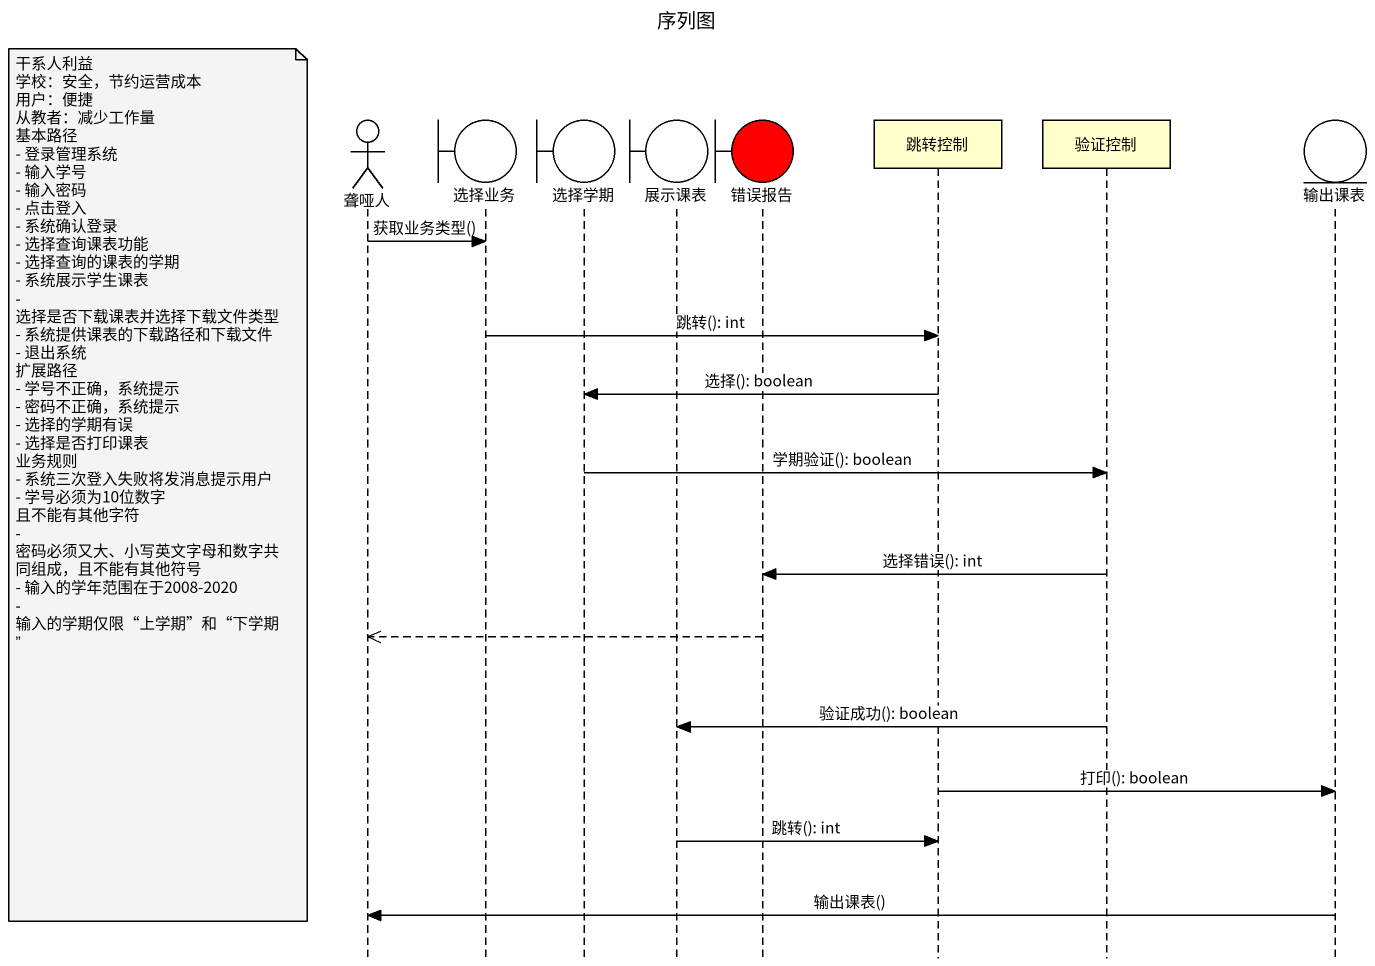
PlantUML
@startuml
title 序列图
hide footbox
actor 聋哑人
boundary 选择业务
boundary 选择学期
boundary 展示课表
boundary 错误报告 #FF0000
participant 跳转控制
participant 验证控制
entity 输出课表

聋哑人 -> 选择业务 : 获取业务类型()
选择业务 -> 跳转控制 : 跳转(): int
跳转控制 -> 选择学期 : 选择(): boolean
选择学期 -> 验证控制 : 学期验证(): boolean
note left of 聋哑人
  干系人利益
  学校：安全，节约运营成本
  用户：便捷
  从教者：减少工作量
  基本路径
  - 登录管理系统
  - 输入学号
  - 输入密码
  - 点击登入
  - 系统确认登录
  - 选择查询课表功能
  - 选择查询的课表的学期
  - 系统展示学生课表
  - 选择是否下载课表并选择下载文件类型
  - 系统提供课表的下载路径和下载文件
  - 退出系统
  扩展路径
  - 学号不正确，系统提示
  - 密码不正确，系统提示
  - 选择的学期有误
  - 选择是否打印课表
  业务规则
  - 系统三次登入失败将发消息提示用户
  - 学号必须为10位数字 且不能有其他字符
  - 密码必须又大、小写英文字母和数字共同组成，且不能有其他符号
  - 输入的学年范围在于2008-2020
  - 输入的学期仅限“上学期”和“下学期”
end note
验证控制 -> 错误报告 : 选择错误(): int
错误报告 -->> 聋哑人
验证控制 -> 展示课表 : 验证成功(): boolean
跳转控制 -> 输出课表 : 打印(): boolean
展示课表 -> 跳转控制 : 跳转(): int
输出课表 -> 聋哑人 : 输出课表()
@enduml
